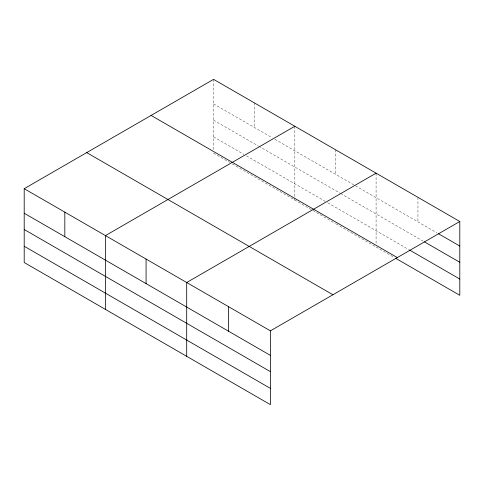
<?xml version="1.0" encoding="UTF-8"?>
<svg xmlns="http://www.w3.org/2000/svg" width="484" height="484" viewBox="0 0 484 484"><rect width="100%" height="100%" fill="white"/><g stroke="black" fill="none" stroke-linecap="round" stroke-linejoin="round"><path stroke-width="0.36" stroke-dasharray="2.42 1.81" d="M213.589 103.897L272.268 137.771M274.851 139.265L436.913 232.828M213.589 120.153L258.081 145.841M258.728 146.21L339.98 193.122M340.621 193.491L423.173 241.153M213.589 136.899L243.9 154.402M246.477 155.89L325.145 201.308M327.728 202.796L408.786 249.599M213.589 153.156L229.712 162.467M232.29 163.955L312.253 210.123M312.894 210.492L335.466 223.523M336.108 223.892L375.445 246.604M376.086 246.979L394.399 257.548M417.946 197.333L417.946 221.878M376.086 173.169L376.086 244.021M335.466 149.713L335.466 174.258M294.841 126.257L294.841 197.109M294.841 197.853L294.841 200.067M254.215 102.802L254.215 127.346M213.589 79.352L213.589 150.941"/><path stroke-width="0.73" d="M270.411 371.645L270.411 330.844L24.2 188.693L24.2 262.503L270.411 404.648L270.411 371.645L24.2 229.495M395.706 258.305L459.8 295.307L459.8 221.497L213.589 79.352L24.2 188.693M294.841 126.257L105.452 235.599L105.452 309.409M376.086 173.169L186.697 282.511L186.697 356.321M270.411 330.844L459.8 221.497M438.22 233.584L459.8 246.041M424.486 241.909L459.8 262.298M409.44 249.974L459.8 279.05M151.093 115.434L397.304 257.579M86.697 152.611L332.907 294.756M24.2 213.238L270.411 355.389M24.2 246.247L270.411 388.392M228.557 306.674L228.557 331.219M146.071 259.055L146.071 283.6M64.826 212.149L64.826 236.694"/></g></svg>
